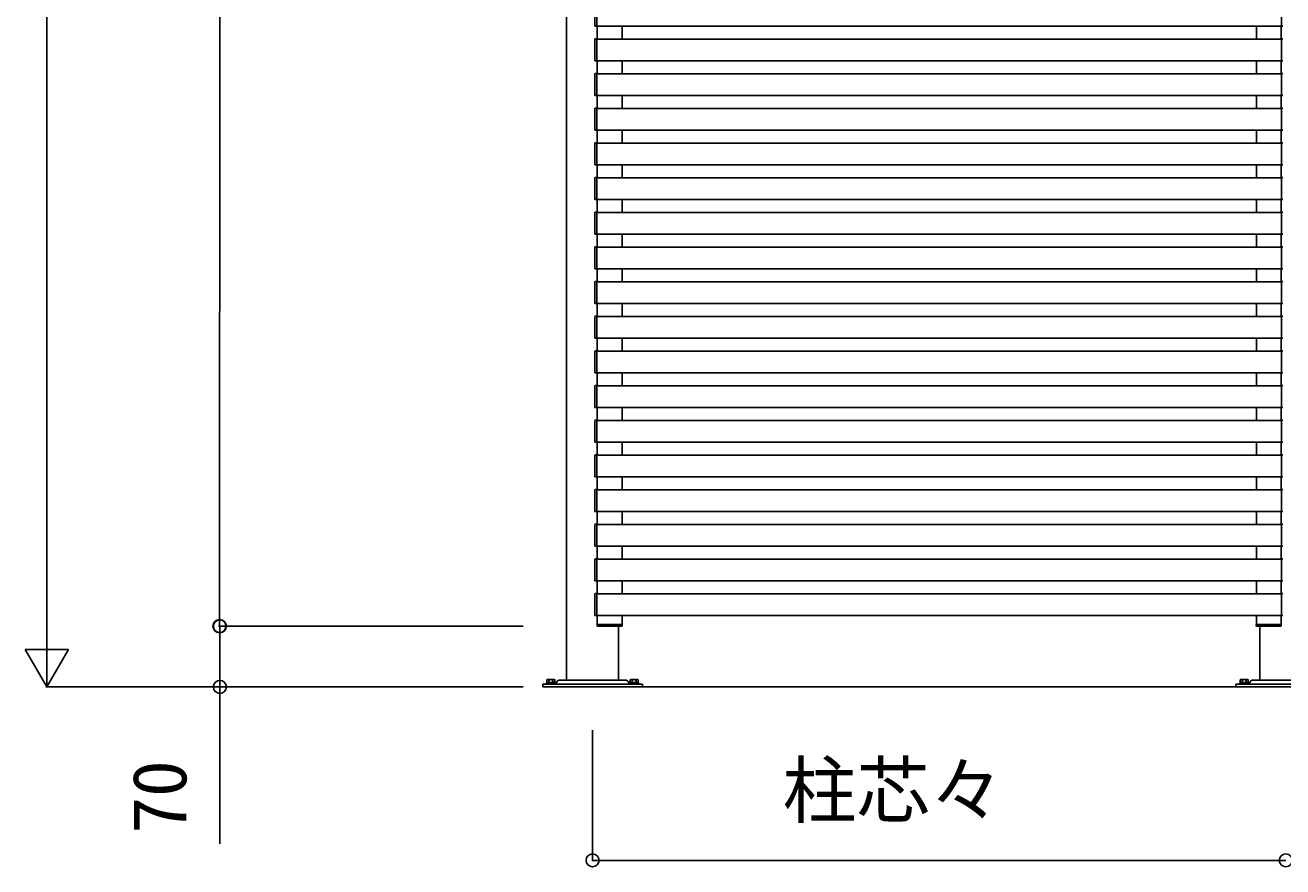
# Model space of a CAD drawing. Units: millimetres, scale not verified. Extents: x -4375 to 4375, y -6499 to 6470.
# Drawn here: x -45 to 1406, y 43 to 1014 of the extents above; entities that cross this region are included whole.
import ezdxf
from ezdxf.enums import TextEntityAlignment as Align

# ---------------------------------------------------------------- set-up
doc = ezdxf.new("R2010")
doc.units = ezdxf.units.MM
doc.header["$LTSCALE"] = 30
doc.layers.add('0-3_YKK_A1', color=4, linetype='Continuous')
doc.layers.add('0-4_YKK_D', color=6, linetype='Continuous')
doc.styles.add('ＭＳ ゴシック', font='')
doc.styles.get('ＭＳ ゴシック').set_extended_font_data('MS Gothic')

msp = doc.modelspace()

# ---------------------------------------------------------------- linework, layer by layer
at = {"layer": '0-3_YKK_A1'}
for p, q in [((579.5, 258.8), (579.5, 2130.8)), ((612, 1037.51), (612, 1014.09)), ((614.5, 1013.6), (614.5, 1038)), ((1404.5, 1013.6), (1404.5, 1038)), ((612.94, 1013.09), (614.5, 1013)), ((614.5, 1013), (614.5, 1013.6)), ((614.5, 1013.3), (1404.5, 1013.3)), ((615, 998.3), (615, 1013.3)), ((643.5, 998.3), (643.5, 1013.3)), ((1375.5, 998.3), (1375.5, 1013.3)), ((1404, 998.3), (1404, 1013.3)), ((1404.5, 1013), (1404.5, 1013.6)), ((1406.06, 1013.09), (1404.5, 1013)), ((612, 997.51), (612, 974.09)), ((614.5, 998.3), (1404.5, 998.3)), ((614.5, 973.6), (614.5, 998)), ((1404.5, 973.6), (1404.5, 998)), ((612.94, 973.09), (614.5, 973)), ((614.5, 973), (614.5, 973.6)), ((614.5, 973.3), (1404.5, 973.3)), ((615, 958.3), (615, 973.3)), ((643.5, 958.3), (643.5, 973.3)), ((1375.5, 958.3), (1375.5, 973.3)), ((1404, 958.3), (1404, 973.3)), ((1404.5, 973), (1404.5, 973.6)), ((1406.06, 973.09), (1404.5, 973)), ((614.5, 958.3), (1404.5, 958.3)), ((614.5, 933.6), (614.5, 958)), ((1404.5, 933.6), (1404.5, 958)), ((612, 957.51), (612, 934.09)), ((612.94, 933.09), (614.5, 933)), ((614.5, 933), (614.5, 933.6)), ((614.5, 933.3), (1404.5, 933.3)), ((615, 918.3), (615, 933.3)), ((643.5, 918.3), (643.5, 933.3)), ((1375.5, 918.3), (1375.5, 933.3)), ((1404, 918.3), (1404, 933.3)), ((1404.5, 933), (1404.5, 933.6)), ((1406.06, 933.09), (1404.5, 933)), ((612, 917.51), (612, 894.09)), ((614.5, 918.3), (1404.5, 918.3)), ((614.5, 893.6), (614.5, 918)), ((1404.5, 893.6), (1404.5, 918)), ((612.94, 893.09), (614.5, 893)), ((614.5, 893), (614.5, 893.6)), ((614.5, 893.3), (1404.5, 893.3)), ((615, 878.3), (615, 893.3)), ((643.5, 878.3), (643.5, 893.3)), ((1375.5, 878.3), (1375.5, 893.3)), ((1404, 878.3), (1404, 893.3)), ((1404.5, 893), (1404.5, 893.6)), ((1406.06, 893.09), (1404.5, 893)), ((612, 877.51), (612, 854.09)), ((614.5, 878.3), (1404.5, 878.3)), ((614.5, 853.6), (614.5, 878)), ((1404.5, 853.6), (1404.5, 878)), ((612.94, 853.09), (614.5, 853)), ((614.5, 853), (614.5, 853.6)), ((614.5, 853.3), (1404.5, 853.3)), ((615, 838.3), (615, 853.3)), ((643.5, 838.3), (643.5, 853.3)), ((1375.5, 838.3), (1375.5, 853.3)), ((1404, 838.3), (1404, 853.3)), ((1404.5, 853), (1404.5, 853.6)), ((1406.06, 853.09), (1404.5, 853)), ((612, 837.51), (612, 814.09)), ((614.5, 838.3), (1404.5, 838.3)), ((614.5, 813.6), (614.5, 838)), ((1404.5, 813.6), (1404.5, 838)), ((612.94, 813.09), (614.5, 813)), ((614.5, 813), (614.5, 813.6)), ((614.5, 813.3), (1404.5, 813.3)), ((615, 798.3), (615, 813.3)), ((643.5, 798.3), (643.5, 813.3)), ((1375.5, 798.3), (1375.5, 813.3)), ((1404, 798.3), (1404, 813.3)), ((1404.5, 813), (1404.5, 813.6)), ((1406.06, 813.09), (1404.5, 813)), ((614.5, 798.3), (1404.5, 798.3)), ((612, 797.51), (612, 774.09)), ((614.5, 773.6), (614.5, 798)), ((1404.5, 773.6), (1404.5, 798)), ((612.94, 773.09), (614.5, 773)), ((614.5, 773), (614.5, 773.6)), ((614.5, 773.3), (1404.5, 773.3)), ((615, 758.3), (615, 773.3)), ((643.5, 758.3), (643.5, 773.3)), ((1375.5, 758.3), (1375.5, 773.3)), ((1404, 758.3), (1404, 773.3)), ((1404.5, 773), (1404.5, 773.6)), ((1406.06, 773.09), (1404.5, 773)), ((612, 757.51), (612, 734.09)), ((614.5, 758.3), (1404.5, 758.3)), ((614.5, 733.6), (614.5, 758)), ((1404.5, 733.6), (1404.5, 758)), ((612.94, 733.09), (614.5, 733)), ((614.5, 733), (614.5, 733.6)), ((614.5, 733.3), (1404.5, 733.3)), ((615, 718.3), (615, 733.3)), ((643.5, 718.3), (643.5, 733.3)), ((1375.5, 718.3), (1375.5, 733.3)), ((1404, 718.3), (1404, 733.3)), ((1404.5, 733), (1404.5, 733.6)), ((1406.06, 733.09), (1404.5, 733)), ((612, 717.51), (612, 694.09)), ((614.5, 718.3), (1404.5, 718.3)), ((614.5, 693.6), (614.5, 718)), ((1404.5, 693.6), (1404.5, 718)), ((612.94, 693.09), (614.5, 693)), ((614.5, 693), (614.5, 693.6)), ((614.5, 693.3), (1404.5, 693.3)), ((615, 678.3), (615, 693.3)), ((643.5, 678.3), (643.5, 693.3)), ((1375.5, 678.3), (1375.5, 693.3)), ((1404, 678.3), (1404, 693.3)), ((1404.5, 693), (1404.5, 693.6)), ((1406.06, 693.09), (1404.5, 693)), ((612, 677.51), (612, 654.09)), ((614.5, 678.3), (1404.5, 678.3)), ((614.5, 653.6), (614.5, 678)), ((1404.5, 653.6), (1404.5, 678)), ((614.5, 653), (614.5, 653.6)), ((614.5, 653.3), (1404.5, 653.3)), ((615, 638.3), (615, 653.3)), ((643.5, 638.3), (643.5, 653.3)), ((1375.5, 638.3), (1375.5, 653.3)), ((1404, 638.3), (1404, 653.3)), ((1404.5, 653), (1404.5, 653.6)), ((612.94, 653.09), (614.5, 653)), ((1406.06, 653.09), (1404.5, 653)), ((612, 637.51), (612, 614.09)), ((614.5, 638.3), (1404.5, 638.3)), ((614.5, 613.6), (614.5, 638)), ((1404.5, 613.6), (1404.5, 638)), ((612.94, 613.09), (614.5, 613)), ((614.5, 613), (614.5, 613.6)), ((614.5, 613.3), (1404.5, 613.3)), ((615, 598.3), (615, 613.3)), ((643.5, 598.3), (643.5, 613.3)), ((1375.5, 598.3), (1375.5, 613.3)), ((1404, 598.3), (1404, 613.3)), ((1404.5, 613), (1404.5, 613.6)), ((1406.06, 613.09), (1404.5, 613)), ((612, 597.51), (612, 574.09)), ((614.5, 598.3), (1404.5, 598.3)), ((614.5, 573.6), (614.5, 598)), ((1404.5, 573.6), (1404.5, 598)), ((612.94, 573.09), (614.5, 573)), ((614.5, 573), (614.5, 573.6)), ((614.5, 573.3), (1404.5, 573.3)), ((615, 558.3), (615, 573.3)), ((643.5, 558.3), (643.5, 573.3)), ((1375.5, 558.3), (1375.5, 573.3)), ((1404, 558.3), (1404, 573.3)), ((1404.5, 573), (1404.5, 573.6)), ((1406.06, 573.09), (1404.5, 573)), ((612, 557.51), (612, 534.09)), ((614.5, 558.3), (1404.5, 558.3)), ((614.5, 533.6), (614.5, 558)), ((1404.5, 533.6), (1404.5, 558)), ((612.94, 533.09), (614.5, 533)), ((614.5, 533), (614.5, 533.6)), ((614.5, 533.3), (1404.5, 533.3)), ((615, 518.3), (615, 533.3)), ((643.5, 518.3), (643.5, 533.3)), ((1375.5, 518.3), (1375.5, 533.3)), ((1404, 518.3), (1404, 533.3)), ((1404.5, 533), (1404.5, 533.6)), ((1406.06, 533.09), (1404.5, 533)), ((612, 517.51), (612, 494.09)), ((614.5, 518.3), (1404.5, 518.3)), ((614.5, 493.6), (614.5, 518)), ((1404.5, 493.6), (1404.5, 518)), ((614.5, 493), (614.5, 493.6)), ((1404.5, 493), (1404.5, 493.6)), ((612.94, 493.09), (614.5, 493)), ((614.5, 493.3), (1404.5, 493.3)), ((615, 478.3), (615, 493.3)), ((643.5, 478.3), (643.5, 493.3)), ((1375.5, 478.3), (1375.5, 493.3)), ((1404, 478.3), (1404, 493.3)), ((1406.06, 493.09), (1404.5, 493)), ((612, 477.51), (612, 454.09)), ((614.5, 478.3), (1404.5, 478.3)), ((614.5, 453.6), (614.5, 478)), ((1404.5, 453.6), (1404.5, 478)), ((612.94, 453.09), (614.5, 453)), ((614.5, 453), (614.5, 453.6)), ((614.5, 453.3), (1404.5, 453.3)), ((615, 438.3), (615, 453.3)), ((643.5, 438.3), (643.5, 453.3)), ((1375.5, 438.3), (1375.5, 453.3)), ((1404, 438.3), (1404, 453.3)), ((1404.5, 453), (1404.5, 453.6)), ((1406.06, 453.09), (1404.5, 453)), ((612, 437.51), (612, 414.09)), ((614.5, 438.3), (1404.5, 438.3)), ((614.5, 413.6), (614.5, 438)), ((1404.5, 413.6), (1404.5, 438)), ((612.94, 413.09), (614.5, 413)), ((614.5, 413), (614.5, 413.6)), ((614.5, 413.3), (1404.5, 413.3)), ((615, 398.3), (615, 413.3)), ((643.5, 398.3), (643.5, 413.3)), ((1375.5, 398.3), (1375.5, 413.3)), ((1404, 398.3), (1404, 413.3)), ((1404.5, 413), (1404.5, 413.6)), ((1406.06, 413.09), (1404.5, 413)), ((612, 397.51), (612, 374.09)), ((614.5, 398.3), (1404.5, 398.3)), ((614.5, 373.6), (614.5, 398)), ((1404.5, 373.6), (1404.5, 398)), ((612.94, 373.09), (614.5, 373)), ((614.5, 373), (614.5, 373.6)), ((614.5, 373.3), (1404.5, 373.3)), ((615, 358.3), (615, 373.3)), ((643.5, 358.3), (643.5, 373.3)), ((1375.5, 358.3), (1375.5, 373.3)), ((1404, 358.3), (1404, 373.3)), ((1404.5, 373), (1404.5, 373.6)), ((1406.06, 373.09), (1404.5, 373)), ((612, 357.51), (612, 334.09)), ((614.5, 358.3), (1404.5, 358.3)), ((614.5, 333.6), (614.5, 358)), ((1404.5, 333.6), (1404.5, 358)), ((612.94, 333.09), (614.5, 333)), ((614.5, 333), (614.5, 333.6)), ((614.5, 333.3), (1404.5, 333.3)), ((614.8, 322.8), (643.7, 322.8)), ((614.8, 322.8), (614.8, 321.8)), ((615, 322.78), (615, 333.3)), ((615.8, 320.8), (642.7, 320.8)), ((639.5, 320.8), (639.5, 258.8)), ((643.5, 322.78), (643.5, 333.3)), ((643.7, 321.8), (643.7, 322.8)), ((1375.3, 321.8), (1375.3, 322.8)), ((1404.2, 322.8), (1375.3, 322.8)), ((1375.5, 322.78), (1375.5, 333.3)), ((1403.2, 320.8), (1376.3, 320.8)), ((1379.5, 258.8), (1379.5, 320.8)), ((1379.5, 320.8), (1379.5, 299.98)), ((1404, 322.78), (1404, 333.3)), ((1404.2, 322.8), (1404.2, 321.8)), ((1404.5, 333), (1404.5, 333.6)), ((1406.06, 333.09), (1404.5, 333)), ((552, 254), (667, 254)), ((552, 250.8), (552, 254)), ((552, 254), (667, 254)), ((552, 250.8), (552, 254)), ((552, 250.8), (2586.37, 250.8)), ((556.8, 255.8), (566.2, 255.8)), ((556.8, 254.8), (556.8, 255.8)), ((557.5, 259.3), (556.88, 258.94)), ((556.88, 255.8), (556.88, 258.94)), ((557.5, 259.3), (565.5, 259.3)), ((557.5, 259.3), (565.5, 259.3)), ((565.5, 255.8), (557.5, 255.8)), ((559, 255.8), (564, 255.8)), ((559.19, 255.8), (559.19, 258.94)), ((559.24, 254.8), (559.24, 255.8)), ((563.76, 254.8), (563.76, 255.8)), ((563.81, 255.8), (563.81, 258.94)), ((565.5, 259.3), (566.12, 258.94)), ((566.12, 255.8), (566.12, 258.94)), ((566.2, 255.8), (566.2, 254.8)), ((568.57, 256.95), (567.33, 254.8)), ((568.57, 256.95), (567.33, 254.8)), ((571.78, 258.8), (647.22, 258.8)), ((571.78, 258.8), (647.22, 258.8)), ((650.43, 256.95), (651.67, 254.8)), ((650.43, 256.95), (651.67, 254.8)), ((652.8, 255.8), (662.2, 255.8)), ((652.8, 254.8), (652.8, 255.8)), ((653.5, 259.3), (652.88, 258.94)), ((652.88, 255.8), (652.88, 258.94)), ((653.5, 259.3), (661.5, 259.3)), ((653.5, 259.3), (661.5, 259.3)), ((661.5, 255.8), (653.5, 255.8)), ((655, 255.8), (660, 255.8)), ((655.19, 255.8), (655.19, 258.94)), ((655.24, 254.8), (655.24, 255.8)), ((659.76, 254.8), (659.76, 255.8)), ((659.81, 255.8), (659.81, 258.94)), ((661.5, 259.3), (662.12, 258.94)), ((662.12, 255.8), (662.12, 258.94)), ((662.2, 255.8), (662.2, 254.8)), ((667, 254), (667, 250.8)), ((1352, 254), (1467, 254)), ((1352, 250.8), (1352, 254)), ((1356.8, 255.8), (1366.2, 255.8)), ((1356.8, 254.8), (1356.8, 255.8)), ((1357.5, 259.3), (1356.88, 258.94)), ((1356.88, 255.8), (1356.88, 258.94)), ((1357.5, 259.3), (1365.5, 259.3)), ((1365.5, 259.3), (1357.5, 259.3)), ((1357.5, 255.8), (1365.5, 255.8)), ((1359, 255.8), (1364, 255.8)), ((1359.19, 255.8), (1359.19, 258.94)), ((1359.24, 254.8), (1359.24, 255.8)), ((1363.76, 254.8), (1363.76, 255.8)), ((1363.81, 255.8), (1363.81, 258.94)), ((1365.5, 259.3), (1366.12, 258.94)), ((1366.12, 255.8), (1366.12, 258.94)), ((1366.2, 255.8), (1366.2, 254.8)), ((1368.57, 256.95), (1367.33, 254.8)), ((1368.57, 256.95), (1367.33, 254.8)), ((1371.78, 258.8), (1447.22, 258.8)), ((1371.78, 258.8), (1447.22, 258.8)), ((1447.22, 258.8), (1371.78, 258.8))]:
    msp.add_line(p, q, dxfattribs=at)
for points in [[(614.5, 998), (614.5, 998.6), (612.94, 998.5)], [(1404.5, 998), (1404.5, 998.6), (1406.06, 998.5)], [(614.5, 958), (614.5, 958.6), (612.94, 958.5)], [(1404.5, 958), (1404.5, 958.6), (1406.06, 958.5)], [(614.5, 918), (614.5, 918.6), (612.94, 918.5)], [(1404.5, 918), (1404.5, 918.6), (1406.06, 918.5)], [(614.5, 878), (614.5, 878.6), (612.94, 878.5)], [(1404.5, 878), (1404.5, 878.6), (1406.06, 878.5)], [(614.5, 838), (614.5, 838.6), (612.94, 838.5)], [(1404.5, 838), (1404.5, 838.6), (1406.06, 838.5)], [(614.5, 798), (614.5, 798.6), (612.94, 798.5)], [(1404.5, 798), (1404.5, 798.6), (1406.06, 798.5)], [(614.5, 758), (614.5, 758.6), (612.94, 758.5)], [(1404.5, 758), (1404.5, 758.6), (1406.06, 758.5)], [(614.5, 718), (614.5, 718.6), (612.94, 718.5)], [(1404.5, 718), (1404.5, 718.6), (1406.06, 718.5)], [(614.5, 678), (614.5, 678.6), (612.94, 678.5)], [(1404.5, 678), (1404.5, 678.6), (1406.06, 678.5)], [(614.5, 638), (614.5, 638.6), (612.94, 638.5)], [(1404.5, 638), (1404.5, 638.6), (1406.06, 638.5)], [(614.5, 598), (614.5, 598.6), (612.94, 598.5)], [(1404.5, 598), (1404.5, 598.6), (1406.06, 598.5)], [(614.5, 558), (614.5, 558.6), (612.94, 558.5)], [(1404.5, 558), (1404.5, 558.6), (1406.06, 558.5)], [(614.5, 518), (614.5, 518.6), (612.94, 518.5)], [(1404.5, 518), (1404.5, 518.6), (1406.06, 518.5)], [(614.5, 478), (614.5, 478.6), (612.94, 478.5)], [(1404.5, 478), (1404.5, 478.6), (1406.06, 478.5)], [(614.5, 438), (614.5, 438.6), (612.94, 438.5)], [(1404.5, 438), (1404.5, 438.6), (1406.06, 438.5)], [(614.5, 398), (614.5, 398.6), (612.94, 398.5)], [(1404.5, 398), (1404.5, 398.6), (1406.06, 398.5)], [(614.5, 358), (614.5, 358.6), (612.94, 358.5)], [(1404.5, 358), (1404.5, 358.6), (1406.06, 358.5)], [(667, 254), (667, 250.8), (552, 250.8)], [(1352, 254), (1467, 254), (1467, 250.8), (1352, 250.8)], [(1467, 254), (1352, 254), (1352, 250.8), (1467, 250.8)]]:
    msp.add_lwpolyline(points, dxfattribs=at)
for points in [[(567.5, 254), (555.5, 254), (555.5, 254.8), (567.5, 254.8)], [(555.5, 254.8), (555.5, 254), (567.5, 254), (567.5, 254.8)], [(556.8, 255.8), (556.8, 254.8), (566.2, 254.8), (566.2, 255.8)], [(663.5, 254), (651.5, 254), (651.5, 254.8), (663.5, 254.8)], [(651.5, 254.8), (651.5, 254), (663.5, 254), (663.5, 254.8)], [(652.8, 255.8), (652.8, 254.8), (662.2, 254.8), (662.2, 255.8)], [(1367.5, 254), (1355.5, 254), (1355.5, 254.8), (1367.5, 254.8)], [(1367.5, 254.8), (1367.5, 254), (1355.5, 254), (1355.5, 254.8)], [(1366.2, 255.8), (1366.2, 254.8), (1356.8, 254.8), (1356.8, 255.8)]]:
    msp.add_lwpolyline(points, close=True, dxfattribs=at)
for centre, radius, start, end in [((613, 1014.09), 1, 180, 266.5), ((613, 997.51), 1, 93.5, 180), ((613, 974.09), 1, 180, 266.5), ((613, 957.51), 1, 93.5, 180), ((613, 934.09), 1, 180, 266.5), ((613, 917.51), 1, 93.5, 180), ((613, 894.09), 1, 180, 266.5), ((613, 877.51), 1, 93.5, 180), ((613, 854.09), 1, 180, 266.5), ((613, 837.51), 1, 93.5, 180), ((613, 814.09), 1, 180, 266.5), ((613, 797.51), 1, 93.5, 180), ((613, 774.09), 1, 180, 266.5), ((613, 757.51), 1, 93.5, 180), ((613, 734.09), 1, 180, 266.5), ((613, 717.51), 1, 93.5, 180), ((613, 694.09), 1, 180, 266.5), ((613, 677.51), 1, 93.5, 180), ((613, 654.09), 1, 180, 266.5), ((613, 637.51), 1, 93.5, 180), ((613, 614.09), 1, 180, 266.5), ((613, 597.51), 1, 93.5, 180), ((613, 574.09), 1, 180, 266.5), ((613, 557.51), 1, 93.5, 180), ((613, 534.09), 1, 180, 266.5), ((613, 517.51), 1, 93.5, 180), ((613, 494.09), 1, 180, 266.5), ((613, 477.51), 1, 93.5, 180), ((613, 454.09), 1, 180, 266.5), ((613, 437.51), 1, 93.5, 180), ((613, 414.09), 1, 180, 266.5), ((613, 397.51), 1, 93.5, 180), ((613, 374.09), 1, 180, 266.5), ((613, 357.51), 1, 93.5, 180), ((613, 334.09), 1, 180, 266.5), ((615.8, 321.8), 1, 180, 270), ((642.7, 321.8), 1, 270, 0), ((1376.3, 321.8), 1, 180, 270), ((1403.2, 321.8), 1, 270, 0), ((558.04, 257.26), 2.04, 55.61575, 124.38425), ((561.5, 251.66), 7.64, 72.41205, 107.58795), ((564.96, 257.26), 2.04, 55.61575, 124.38425), ((571.78, 255.1), 3.7, 90, 149.99999), ((571.78, 255.1), 3.7, 89.99999, 149.99999), ((647.22, 255.1), 3.7, 30.00001, 90), ((647.22, 255.1), 3.7, 30, 89.99999), ((654.04, 257.26), 2.04, 55.61575, 124.38425), ((657.5, 251.66), 7.64, 72.41205, 107.58795), ((660.96, 257.26), 2.04, 55.61575, 124.38425), ((1358.04, 257.26), 2.04, 55.61575, 124.38425), ((1361.5, 251.66), 7.64, 72.41205, 107.58795), ((1364.96, 257.26), 2.04, 55.61575, 124.38425), ((1371.78, 255.1), 3.7, 90, 149.99999), ((1371.78, 255.1), 3.7, 90, 149.99999)]:
    msp.add_arc(centre, radius, start, end, dxfattribs=at)
at = {"layer": '0-4_YKK_D'}
for p, q in [((178.92, 320.99), (179.92, 2129.99)), ((-20.26, 300.8), (-20.26, 2079.8)), ((-20.26, 250.8), (-20.26, 337.4)), ((529.5, 320.8), (177.92, 320.99)), ((529.5, 320.8), (178.5, 320.8)), ((-20.26, 250.8), (-45.26, 294.1)), ((4.74, 294.1), (-45.26, 294.1)), ((-20.26, 250.8), (4.74, 294.1)), ((529.5, 250.8), (-21.26, 250.8)), ((529.5, 250.8), (178.5, 250.8)), ((609.5, 200.8), (609.5, 49.8)), ((609.5, 50.8), (1409.5, 50.8))]:
    msp.add_line(p, q, dxfattribs=at)
msp.add_lwpolyline([(179.5, 320.8), (179.5, 250.8), (179.5, 69.72)], dxfattribs=at)
for centre in [(178.92, 320.99), (179.5, 320.8), (179.5, 250.8), (609.5, 50.8), (1409.5, 50.8), (1409.5, 50.8)]:
    msp.add_circle(centre, 7.5, dxfattribs=at)

# ---------------------------------------------------------------- texts
at = {"layer": '0-4_YKK_D', "style": 'ＭＳ ゴシック'}
msp.add_text('70', height=62.32, rotation=90, dxfattribs=at).set_placement((159.5, 81.51), align=Align.BOTTOM_LEFT)
msp.add_text('柱芯々', height=62.32, dxfattribs=at).set_placement((828.87, 81.91), align=Align.BOTTOM_LEFT)

doc.saveas('drawing.dxf')
